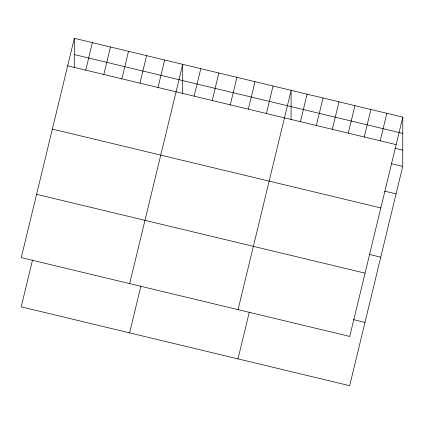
<?xml version="1.0" encoding="UTF-8"?>
<svg xmlns="http://www.w3.org/2000/svg" width="424" height="424" viewBox="0 0 424 424"><rect width="100%" height="100%" fill="white"/><g stroke="black" fill="none" stroke-linecap="round" stroke-linejoin="round"><path stroke-width="0.64" d="M74.285 67.405L74.327 38.314L402.8 117.146L402.726 166.393L349.673 385.686L21.2 306.854L32.531 260.018M182.68 93.418L182.723 64.331L129.67 283.624M291.076 119.992L291.118 90.344L238.065 309.637M74.327 38.314L21.274 257.607L349.747 336.439L402.8 117.146M85.743 70.145L92.395 42.649M103.806 74.481L110.457 46.985M121.874 78.816L128.525 51.32M139.941 83.152L146.593 55.661M158.004 87.487L164.655 59.996M129.596 332.866L140.927 286.03M194.139 96.158L200.791 68.667M212.201 100.493L218.853 73.002M230.269 104.829L236.921 77.338M248.337 109.164L254.988 81.673M266.399 113.5L273.051 86.008M237.991 358.884L249.323 312.043M300.42 121.667L307.071 94.17M316.378 125.493L323.03 98.002M332.331 129.325L338.983 101.829M348.284 133.152L354.936 105.661M364.237 136.984L370.889 109.487M380.196 140.81L386.847 113.319M74.301 54.564L402.774 133.396M67.676 65.81L396.149 144.642M395.094 148.305L402.752 150.144M391.241 163.638L402.726 166.393M384.589 191.129L396.074 193.885M52.364 129.103L380.837 207.935M369.278 254.421L380.763 257.177M36.586 194.314L365.059 273.146M353.499 319.632L364.985 322.394"/></g></svg>
